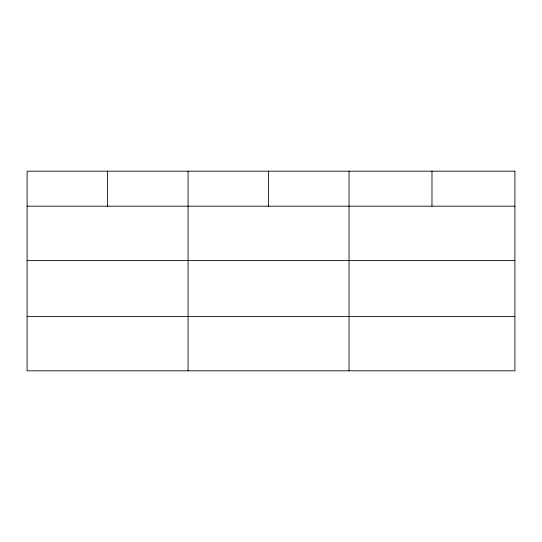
<?xml version="1.0" encoding="UTF-8"?>
<svg xmlns="http://www.w3.org/2000/svg" width="542" height="542" viewBox="0 0 542 542"><rect width="100%" height="100%" fill="white"/><g stroke="black" fill="none" stroke-linecap="round" stroke-linejoin="round"><path stroke-width="0.81" d="M27.1 206.184L514.9 206.184M27.1 260.512L514.9 260.512M27.1 316.487L514.9 316.487M431.974 171.184L431.974 206.184M349.048 171.184L349.048 370.816M268.561 171.184L268.561 206.184M188.074 171.184L188.074 370.816M107.587 171.184L107.587 206.184M514.9 171.184L27.1 171.184L27.1 370.816L514.9 370.816L514.9 171.184"/></g></svg>
